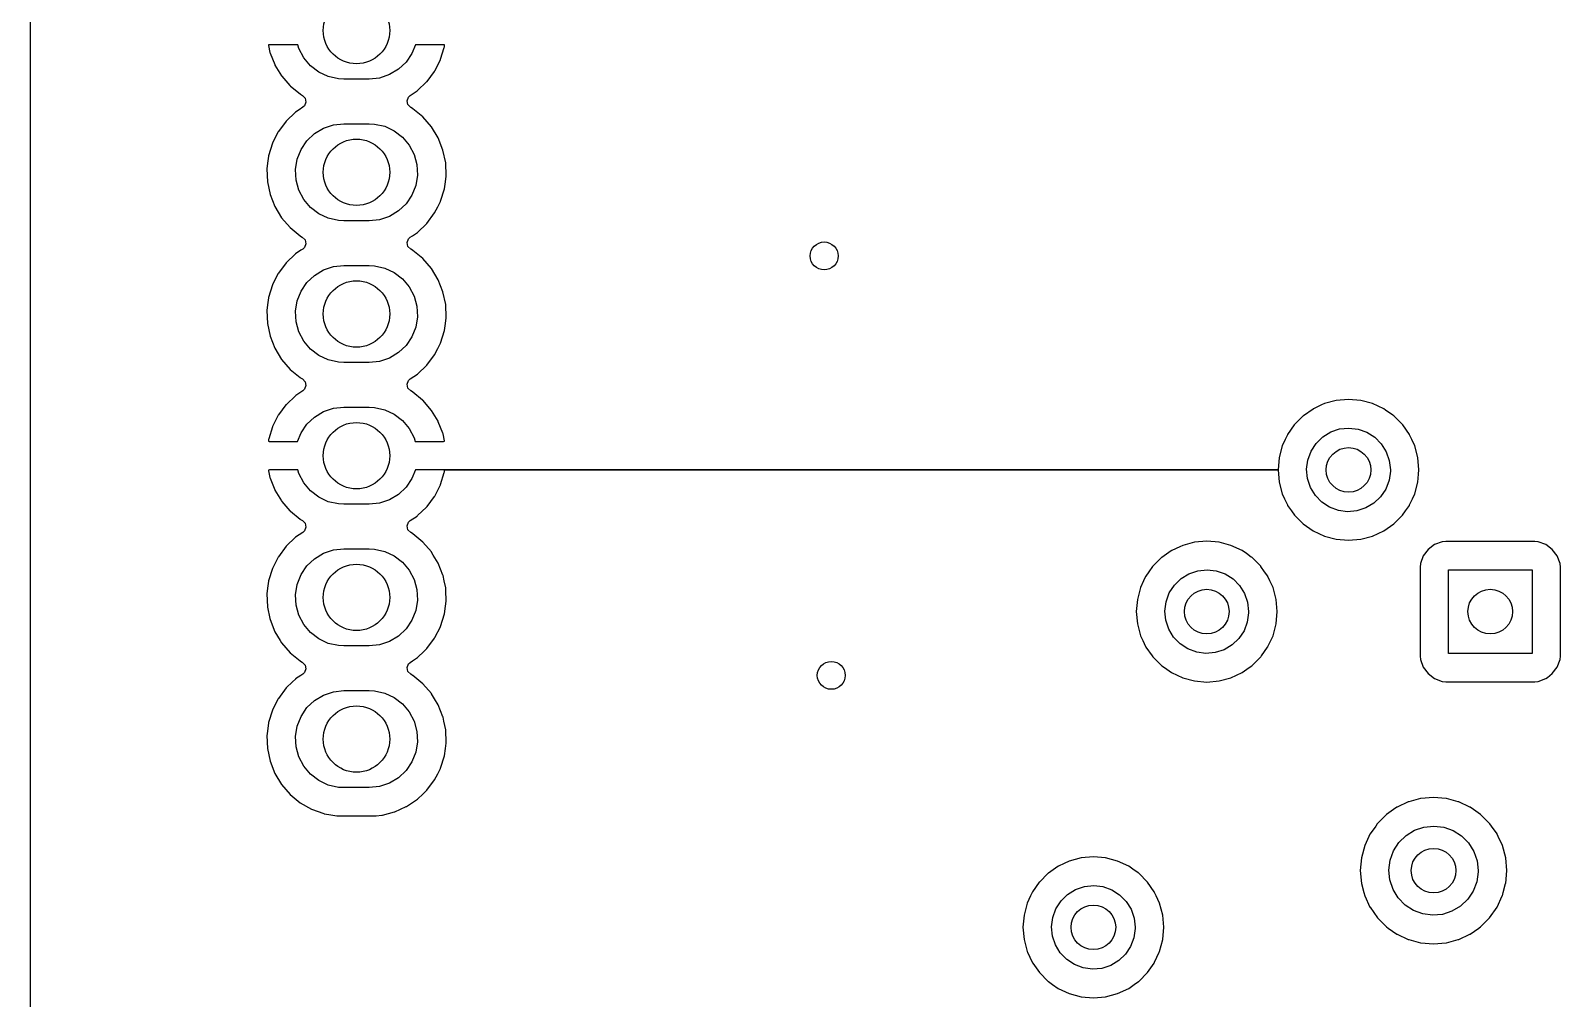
# Model space of a CAD drawing. Extents: x 83 to 134, y -229 to -45.
# Drawn here: x 83.06 to 110.48, y -143.08 to -125.73 of the extents above; entities that cross this region are included whole.
import ezdxf

# ---------------------------------------------------------------- set-up
doc = ezdxf.new("R2010")
doc.units = 0
doc.layers.add('BLACK', color=7, linetype='CONTINUOUS')

msp = doc.modelspace()

# ---------------------------------------------------------------- linework, layer by layer
at = {"layer": 'BLACK', "linetype": 'CONTINUOUS'}
for p, q in [((83.0585, -189.882), (83.0585, -45.0845)), ((87.3248, -125.988), (87.3233, -125.999)), ((87.3233, -125.999), (87.3493, -126.122)), ((87.3384, -125.984), (87.3248, -125.988)), ((87.8478, -125.984), (87.3384, -125.984)), ((87.3493, -126.122), (87.3523, -126.132)), ((87.8661, -126.05), (87.8478, -125.984)), ((87.9537, -126.216), (87.8661, -126.05)), ((89.9549, -125.984), (89.8932, -126.138)), ((90.4637, -125.984), (89.9549, -125.984)), ((90.408, -126.245), (90.4741, -126.032)), ((90.4768, -125.988), (90.4637, -125.984)), ((90.4741, -126.032), (90.4764, -126.022)), ((90.4764, -126.022), (90.479, -126.002)), ((90.479, -126.002), (90.4768, -125.988)), ((87.3523, -126.132), (87.4343, -126.34)), ((87.4343, -126.34), (87.439, -126.349)), ((87.439, -126.349), (87.5548, -126.54)), ((88.075, -126.36), (87.9537, -126.216)), ((88.2243, -126.474), (88.075, -126.36)), ((89.7875, -126.294), (89.651, -126.423)), ((89.8932, -126.138), (89.7875, -126.294)), ((90.3028, -126.454), (90.404, -126.255)), ((90.404, -126.255), (90.408, -126.245)), ((87.5548, -126.54), (87.5611, -126.549)), ((87.5611, -126.549), (87.7073, -126.717)), ((88.3946, -126.554), (88.2243, -126.474)), ((88.578, -126.595), (88.3946, -126.554)), ((88.675, -126.6), (88.578, -126.595)), ((89.125, -126.6), (88.675, -126.6)), ((89.3118, -126.58), (89.125, -126.6)), ((89.4899, -126.52), (89.3118, -126.58)), ((89.651, -126.423), (89.4899, -126.52)), ((89.9954, -126.804), (90.1569, -126.65)), ((90.1569, -126.65), (90.164, -126.642)), ((90.164, -126.642), (90.2972, -126.463)), ((90.2972, -126.463), (90.3028, -126.454)), ((87.7073, -126.717), (87.715, -126.725)), ((87.715, -126.725), (87.8875, -126.866)), ((87.8875, -126.866), (87.8963, -126.872)), ((87.8963, -126.872), (87.929, -126.891)), ((87.929, -126.891), (87.9783, -126.942)), ((87.9783, -126.942), (87.9921, -127.012)), ((89.8078, -126.988), (89.8338, -126.922)), ((89.8338, -126.922), (89.863, -126.894)), ((89.863, -126.894), (89.9872, -126.811)), ((89.9872, -126.811), (89.9954, -126.804)), ((87.8081, -127.192), (87.6388, -127.353)), ((87.8704, -127.15), (87.8081, -127.192)), ((87.937, -127.105), (87.8704, -127.15)), ((87.9662, -127.078), (87.937, -127.105)), ((87.9921, -127.012), (87.9662, -127.078)), ((89.8217, -127.057), (89.8078, -126.988)), ((89.871, -127.108), (89.8217, -127.057)), ((89.904, -127.127), (89.871, -127.108)), ((89.9086, -127.13), (89.904, -127.127)), ((89.904, -127.127), (89.904, -127.127)), ((90.0895, -127.278), (89.9086, -127.13)), ((87.6388, -127.353), (87.4992, -127.541)), ((88.149, -127.577), (88.3101, -127.48)), ((88.3101, -127.48), (88.4882, -127.42)), ((88.4882, -127.42), (88.675, -127.4)), ((88.675, -127.4), (89.125, -127.4)), ((89.125, -127.4), (89.222, -127.405)), ((89.222, -127.405), (89.4054, -127.446)), ((89.4054, -127.446), (89.5757, -127.526)), ((90.2428, -127.455), (90.0895, -127.278)), ((90.3642, -127.655), (90.2428, -127.455)), ((87.3932, -127.749), (87.3238, -127.973)), ((87.4388, -127.66), (87.3932, -127.749)), ((87.4968, -127.546), (87.4388, -127.66)), ((87.4992, -127.541), (87.4968, -127.546)), ((87.4968, -127.546), (87.4968, -127.546)), ((87.9068, -127.862), (88.0125, -127.706)), ((88.0125, -127.706), (88.149, -127.577)), ((89.5757, -127.526), (89.725, -127.64)), ((89.725, -127.64), (89.8463, -127.784)), ((90.4501, -127.872), (90.3642, -127.655)), ((87.3231, -127.978), (87.3061, -128.107)), ((87.3238, -127.973), (87.3231, -127.978)), ((87.3231, -127.978), (87.3231, -127.978)), ((87.8064, -128.221), (87.837, -128.036)), ((87.837, -128.036), (87.9068, -127.862)), ((89.8463, -127.784), (89.9339, -127.95)), ((89.9339, -127.95), (89.9838, -128.131)), ((90.4982, -128.101), (90.4501, -127.872)), ((87.3061, -128.107), (87.2931, -128.205)), ((87.2931, -128.205), (87.3018, -128.439)), ((87.8162, -128.409), (87.8064, -128.221)), ((89.9936, -128.319), (89.963, -128.504)), ((89.9838, -128.131), (89.9936, -128.319)), ((90.5069, -128.335), (90.4982, -128.101)), ((87.3018, -128.439), (87.3499, -128.668)), ((87.8661, -128.59), (87.8162, -128.409)), ((87.9537, -128.756), (87.8661, -128.59)), ((89.963, -128.504), (89.8932, -128.678)), ((90.4068, -128.79), (90.4762, -128.567)), ((90.4762, -128.567), (90.4932, -128.439)), ((90.4932, -128.439), (90.5062, -128.34)), ((90.5062, -128.34), (90.5069, -128.335)), ((90.5062, -128.34), (90.5062, -128.34)), ((87.3499, -128.668), (87.4358, -128.885)), ((88.075, -128.9), (87.9537, -128.756)), ((89.7875, -128.834), (89.651, -128.963)), ((89.8932, -128.678), (89.7875, -128.834)), ((90.3564, -128.89), (90.4044, -128.795)), ((90.4044, -128.795), (90.4068, -128.79)), ((90.4044, -128.795), (90.4044, -128.795)), ((87.4358, -128.885), (87.5572, -129.085)), ((87.5572, -129.085), (87.7105, -129.262)), ((88.2243, -129.014), (88.075, -128.9)), ((88.3946, -129.094), (88.2243, -129.014)), ((88.578, -129.135), (88.3946, -129.094)), ((88.675, -129.14), (88.578, -129.135)), ((89.125, -129.14), (88.675, -129.14)), ((89.3118, -129.12), (89.125, -129.14)), ((89.4899, -129.06), (89.3118, -129.12)), ((89.651, -128.963), (89.4899, -129.06)), ((90.1612, -129.187), (90.3008, -128.999)), ((90.3008, -128.999), (90.3564, -128.89)), ((87.7105, -129.262), (87.8914, -129.41)), ((87.8914, -129.41), (87.896, -129.413)), ((87.896, -129.413), (87.896, -129.413)), ((87.896, -129.413), (87.9285, -129.431)), ((89.8635, -129.435), (89.9049, -129.407)), ((89.9049, -129.407), (89.9919, -129.348)), ((89.9919, -129.348), (90.1612, -129.187)), ((87.9041, -129.667), (87.8081, -129.732)), ((87.9365, -129.645), (87.9041, -129.667)), ((87.9285, -129.431), (87.9778, -129.482)), ((87.9657, -129.618), (87.9365, -129.645)), ((87.9917, -129.552), (87.9657, -129.618)), ((87.9778, -129.482), (87.9917, -129.552)), ((89.8083, -129.528), (89.8343, -129.462)), ((89.8222, -129.598), (89.8083, -129.528)), ((89.8715, -129.649), (89.8222, -129.598)), ((89.8343, -129.462), (89.8635, -129.435)), ((89.904, -129.667), (89.8715, -129.649)), ((89.9086, -129.67), (89.904, -129.667)), ((89.904, -129.667), (89.904, -129.667)), ((90.0895, -129.818), (89.9086, -129.67)), ((87.6388, -129.893), (87.4992, -130.081)), ((87.8081, -129.732), (87.6388, -129.893)), ((88.3101, -130.02), (88.4882, -129.96)), ((88.4882, -129.96), (88.675, -129.94)), ((88.675, -129.94), (89.125, -129.94)), ((89.125, -129.94), (89.222, -129.945)), ((89.222, -129.945), (89.4054, -129.986)), ((90.2428, -129.995), (90.0895, -129.818)), ((87.4388, -130.2), (87.3932, -130.29)), ((87.4968, -130.086), (87.4388, -130.2)), ((87.4992, -130.081), (87.4968, -130.086)), ((87.4968, -130.086), (87.4968, -130.086)), ((88.0125, -130.246), (88.149, -130.117)), ((88.149, -130.117), (88.3101, -130.02)), ((89.4054, -129.986), (89.5757, -130.066)), ((89.5757, -130.066), (89.725, -130.18)), ((89.725, -130.18), (89.8463, -130.324)), ((90.3642, -130.195), (90.2428, -129.995)), ((90.4501, -130.412), (90.3642, -130.195)), ((87.3238, -130.513), (87.3231, -130.518)), ((87.3932, -130.29), (87.3238, -130.513)), ((87.837, -130.576), (87.9068, -130.402)), ((87.9068, -130.402), (88.0125, -130.246)), ((89.8463, -130.324), (89.9339, -130.49)), ((89.9339, -130.49), (89.9838, -130.671)), ((90.4982, -130.641), (90.4501, -130.412)), ((87.3061, -130.647), (87.2931, -130.745)), ((87.2931, -130.745), (87.3018, -130.979)), ((87.3231, -130.518), (87.3061, -130.647)), ((87.3231, -130.518), (87.3231, -130.518)), ((87.8064, -130.761), (87.837, -130.576)), ((87.8162, -130.949), (87.8064, -130.761)), ((89.9838, -130.671), (89.9936, -130.859)), ((90.5069, -130.875), (90.4982, -130.641)), ((87.3018, -130.979), (87.3499, -131.208)), ((87.8661, -131.13), (87.8162, -130.949)), ((89.963, -131.044), (89.8932, -131.218)), ((89.9936, -130.859), (89.963, -131.044)), ((90.4762, -131.107), (90.4932, -130.979)), ((90.4932, -130.979), (90.5062, -130.88)), ((90.5062, -130.88), (90.5069, -130.875)), ((90.5062, -130.88), (90.5062, -130.88)), ((87.3499, -131.208), (87.4358, -131.425)), ((87.9537, -131.296), (87.8661, -131.13)), ((88.075, -131.44), (87.9537, -131.296)), ((89.8932, -131.218), (89.7875, -131.374)), ((90.3564, -131.43), (90.4044, -131.335)), ((90.4044, -131.335), (90.4068, -131.331)), ((90.4044, -131.335), (90.4044, -131.335)), ((90.4068, -131.331), (90.4762, -131.107)), ((87.4358, -131.425), (87.5572, -131.625)), ((88.2243, -131.554), (88.075, -131.44)), ((88.3946, -131.634), (88.2243, -131.554)), ((89.4899, -131.6), (89.3118, -131.66)), ((89.651, -131.503), (89.4899, -131.6)), ((89.7875, -131.374), (89.651, -131.503)), ((90.1612, -131.727), (90.3008, -131.539)), ((90.3008, -131.539), (90.3564, -131.43)), ((87.5572, -131.625), (87.7105, -131.802)), ((87.7105, -131.802), (87.8914, -131.95)), ((88.578, -131.675), (88.3946, -131.634)), ((88.675, -131.68), (88.578, -131.675)), ((89.125, -131.68), (88.675, -131.68)), ((89.3118, -131.66), (89.125, -131.68)), ((89.9919, -131.888), (90.1612, -131.727)), ((87.8914, -131.95), (87.896, -131.953)), ((87.896, -131.953), (87.896, -131.953)), ((87.896, -131.953), (87.929, -131.972)), ((87.929, -131.972), (87.9783, -132.023)), ((87.9662, -132.158), (87.937, -132.186)), ((87.9922, -132.092), (87.9662, -132.158)), ((87.9783, -132.023), (87.9922, -132.092)), ((89.8079, -132.068), (89.8338, -132.002)), ((89.8217, -132.138), (89.8079, -132.068)), ((89.871, -132.189), (89.8217, -132.138)), ((89.8338, -132.002), (89.863, -131.975)), ((89.863, -131.975), (89.9296, -131.93)), ((89.9296, -131.93), (89.9919, -131.888)), ((87.6431, -132.43), (87.636, -132.438)), ((87.8046, -132.276), (87.6431, -132.43)), ((87.8128, -132.269), (87.8046, -132.276)), ((87.937, -132.186), (87.8128, -132.269)), ((89.9037, -132.208), (89.871, -132.189)), ((89.9125, -132.214), (89.9037, -132.208)), ((90.085, -132.355), (89.9125, -132.214)), ((90.0927, -132.363), (90.085, -132.355)), ((90.2389, -132.531), (90.0927, -132.363)), ((106.248, -132.417), (106.196, -132.441)), ((106.461, -132.36), (106.248, -132.417)), ((106.68, -132.341), (106.461, -132.36)), ((106.899, -132.36), (106.68, -132.341)), ((107.112, -132.417), (106.899, -132.36)), ((107.312, -132.51), (107.112, -132.417)), ((87.4972, -132.626), (87.396, -132.825)), ((87.5028, -132.617), (87.4972, -132.626)), ((87.636, -132.438), (87.5028, -132.617)), ((88.0125, -132.786), (88.149, -132.657)), ((88.149, -132.657), (88.3101, -132.56)), ((88.3101, -132.56), (88.4882, -132.5)), ((88.4882, -132.5), (88.675, -132.48)), ((88.675, -132.48), (89.125, -132.48)), ((89.125, -132.48), (89.222, -132.485)), ((89.222, -132.485), (89.4054, -132.526)), ((89.4054, -132.526), (89.5757, -132.606)), ((89.5757, -132.606), (89.725, -132.72)), ((90.2452, -132.54), (90.2389, -132.531)), ((90.361, -132.731), (90.2452, -132.54)), ((105.868, -132.636), (105.712, -132.792)), ((105.872, -132.633), (105.868, -132.636)), ((106.044, -132.513), (105.872, -132.633)), ((105.872, -132.633), (105.872, -132.633)), ((106.048, -132.51), (106.044, -132.513)), ((106.044, -132.513), (106.044, -132.513)), ((106.053, -132.508), (106.048, -132.51)), ((106.196, -132.441), (106.053, -132.508)), ((106.053, -132.508), (106.053, -132.508)), ((107.342, -132.531), (107.312, -132.51)), ((107.477, -132.626), (107.342, -132.531)), ((107.492, -132.636), (107.477, -132.626)), ((107.648, -132.792), (107.492, -132.636)), ((87.392, -132.835), (87.3259, -133.048)), ((87.396, -132.825), (87.392, -132.835)), ((87.8451, -133.096), (87.9068, -132.942)), ((87.9068, -132.942), (88.0125, -132.786)), ((89.725, -132.72), (89.8463, -132.864)), ((89.8463, -132.864), (89.9339, -133.03)), ((90.3657, -132.74), (90.361, -132.731)), ((90.4477, -132.948), (90.3657, -132.74)), ((90.4507, -132.958), (90.4477, -132.948)), ((90.4767, -133.081), (90.4507, -132.958)), ((105.584, -132.977), (105.546, -133.057)), ((105.586, -132.972), (105.584, -132.977)), ((105.584, -132.977), (105.584, -132.977)), ((105.589, -132.968), (105.586, -132.972)), ((105.709, -132.796), (105.589, -132.968)), ((105.712, -132.792), (105.709, -132.796)), ((105.709, -132.796), (105.709, -132.796)), ((106.218, -133.013), (106.361, -132.925)), ((106.361, -132.925), (106.519, -132.871)), ((106.519, -132.871), (106.685, -132.854)), ((106.685, -132.854), (106.851, -132.874)), ((106.851, -132.874), (107.009, -132.93)), ((107.009, -132.93), (107.15, -133.019)), ((107.651, -132.796), (107.648, -132.792)), ((107.771, -132.968), (107.651, -132.796)), ((107.651, -132.796), (107.651, -132.796)), ((107.774, -132.972), (107.771, -132.968)), ((107.776, -132.977), (107.774, -132.972)), ((107.814, -133.057), (107.776, -132.977)), ((107.776, -132.977), (107.776, -132.977)), ((87.3236, -133.058), (87.321, -133.078)), ((87.321, -133.078), (87.3232, -133.092)), ((87.3232, -133.092), (87.3363, -133.096)), ((87.3259, -133.048), (87.3236, -133.058)), ((87.3363, -133.096), (87.8451, -133.096)), ((89.9339, -133.03), (89.9522, -133.096)), ((89.9522, -133.096), (90.4616, -133.096)), ((90.4616, -133.096), (90.4752, -133.092)), ((90.4752, -133.092), (90.4767, -133.081)), ((105.493, -133.172), (105.436, -133.385)), ((105.546, -133.057), (105.493, -133.172)), ((106.008, -133.271), (106.099, -133.13)), ((106.099, -133.13), (106.218, -133.013)), ((107.15, -133.019), (107.268, -133.138)), ((107.268, -133.138), (107.356, -133.28)), ((107.867, -133.172), (107.814, -133.057)), ((107.924, -133.385), (107.867, -133.172)), ((105.436, -133.385), (105.417, -133.604)), ((105.93, -133.594), (105.951, -133.428)), ((105.951, -133.428), (106.008, -133.271)), ((107.356, -133.28), (107.411, -133.438)), ((107.411, -133.438), (107.43, -133.604)), ((107.943, -133.604), (107.924, -133.385)), ((87.3248, -133.608), (87.3233, -133.619)), ((87.3233, -133.619), (87.3493, -133.742)), ((87.3384, -133.604), (87.3248, -133.608)), ((87.8478, -133.604), (87.3384, -133.604)), ((87.3493, -133.742), (87.3523, -133.752)), ((87.3523, -133.752), (87.4343, -133.96)), ((87.8661, -133.67), (87.8478, -133.604)), ((87.9537, -133.836), (87.8661, -133.67)), ((89.8932, -133.758), (89.7875, -133.914)), ((89.9549, -133.604), (89.8932, -133.758)), ((105.417, -133.604), (89.9549, -133.604)), ((90.408, -133.865), (90.4741, -133.652)), ((90.4768, -133.608), (90.4637, -133.604)), ((90.4637, -133.604), (105.417, -133.604)), ((90.4741, -133.652), (90.4764, -133.642)), ((90.4764, -133.642), (90.479, -133.622)), ((90.479, -133.622), (90.4768, -133.608)), ((105.417, -133.604), (105.436, -133.823)), ((105.946, -133.76), (105.93, -133.594)), ((105.999, -133.919), (105.946, -133.76)), ((107.406, -133.791), (107.347, -133.947)), ((107.43, -133.625), (107.406, -133.791)), ((107.43, -133.604), (107.43, -133.625)), ((107.924, -133.823), (107.936, -133.684)), ((107.936, -133.684), (107.943, -133.604)), ((87.4343, -133.96), (87.439, -133.969)), ((87.439, -133.969), (87.5548, -134.16)), ((88.075, -133.98), (87.9537, -133.836)), ((88.2243, -134.094), (88.075, -133.98)), ((89.651, -134.043), (89.4899, -134.14)), ((89.7875, -133.914), (89.651, -134.043)), ((90.2972, -134.083), (90.3028, -134.074)), ((90.3028, -134.074), (90.404, -133.875)), ((90.404, -133.875), (90.408, -133.865)), ((105.436, -133.823), (105.493, -134.036)), ((105.493, -134.036), (105.533, -134.121)), ((106.086, -134.062), (105.999, -133.919)), ((106.202, -134.182), (106.086, -134.062)), ((107.347, -133.947), (107.255, -134.086)), ((107.827, -134.121), (107.867, -134.036)), ((107.867, -134.036), (107.924, -133.823)), ((87.5548, -134.16), (87.5611, -134.169)), ((87.5611, -134.169), (87.7073, -134.337)), ((87.7073, -134.337), (87.715, -134.345)), ((87.715, -134.345), (87.8875, -134.486)), ((88.3946, -134.174), (88.2243, -134.094)), ((88.578, -134.215), (88.3946, -134.174)), ((88.675, -134.22), (88.578, -134.215)), ((89.125, -134.22), (88.675, -134.22)), ((89.3118, -134.2), (89.125, -134.22)), ((89.4899, -134.14), (89.3118, -134.2)), ((89.9954, -134.424), (90.1569, -134.27)), ((90.1569, -134.27), (90.164, -134.262)), ((90.164, -134.262), (90.2972, -134.083)), ((105.533, -134.121), (105.584, -134.231)), ((105.584, -134.231), (105.584, -134.231)), ((105.584, -134.231), (105.586, -134.236)), ((105.586, -134.236), (105.589, -134.24)), ((105.589, -134.24), (105.589, -134.24)), ((105.589, -134.24), (105.657, -134.337)), ((105.657, -134.337), (105.712, -134.416)), ((106.342, -134.273), (106.202, -134.182)), ((106.499, -134.332), (106.342, -134.273)), ((106.664, -134.354), (106.499, -134.332)), ((106.831, -134.339), (106.664, -134.354)), ((106.99, -134.287), (106.831, -134.339)), ((107.133, -134.201), (106.99, -134.287)), ((107.255, -134.086), (107.133, -134.201)), ((107.648, -134.416), (107.703, -134.337)), ((107.703, -134.337), (107.771, -134.24)), ((107.771, -134.24), (107.774, -134.236)), ((107.771, -134.24), (107.771, -134.24)), ((107.774, -134.236), (107.776, -134.231)), ((107.776, -134.231), (107.827, -134.121)), ((107.776, -134.231), (107.776, -134.231)), ((87.8875, -134.486), (87.8963, -134.492)), ((87.8963, -134.492), (87.929, -134.511)), ((87.929, -134.511), (87.9783, -134.562)), ((87.9783, -134.562), (87.9921, -134.632)), ((89.8078, -134.608), (89.8338, -134.542)), ((89.8217, -134.677), (89.8078, -134.608)), ((89.8338, -134.542), (89.863, -134.514)), ((89.863, -134.514), (89.9872, -134.431)), ((89.9872, -134.431), (89.9954, -134.424)), ((105.712, -134.416), (105.868, -134.572)), ((105.868, -134.572), (106.048, -134.698)), ((107.312, -134.698), (107.492, -134.572)), ((107.492, -134.572), (107.648, -134.416)), ((87.8081, -134.812), (87.6388, -134.973)), ((87.8704, -134.77), (87.8081, -134.812)), ((87.937, -134.725), (87.8704, -134.77)), ((87.9662, -134.698), (87.937, -134.725)), ((87.9921, -134.632), (87.9662, -134.698)), ((89.871, -134.728), (89.8217, -134.677)), ((89.904, -134.747), (89.871, -134.728)), ((89.9086, -134.75), (89.904, -134.747)), ((89.904, -134.747), (89.904, -134.747)), ((90.0895, -134.898), (89.9086, -134.75)), ((90.2428, -135.075), (90.0895, -134.898)), ((103.921, -134.9), (103.708, -134.957)), ((104.14, -134.881), (103.921, -134.9)), ((104.359, -134.9), (104.14, -134.881)), ((104.572, -134.957), (104.359, -134.9)), ((106.048, -134.698), (106.248, -134.791)), ((106.248, -134.791), (106.461, -134.848)), ((106.461, -134.848), (106.68, -134.867)), ((106.68, -134.867), (106.899, -134.848)), ((106.899, -134.848), (107.112, -134.791)), ((107.112, -134.791), (107.312, -134.698)), ((108.36, -134.892), (108.223, -134.943)), ((108.422, -134.886), (108.36, -134.892)), ((110.018, -134.886), (108.422, -134.886)), ((110.08, -134.892), (110.018, -134.886)), ((110.217, -134.943), (110.08, -134.892)), ((87.4968, -135.166), (87.4406, -135.276)), ((87.4992, -135.161), (87.4968, -135.166)), ((87.4968, -135.166), (87.4968, -135.166)), ((87.6388, -134.973), (87.4992, -135.161)), ((88.149, -135.197), (88.3101, -135.1)), ((88.3101, -135.1), (88.4882, -135.04)), ((88.4882, -135.04), (88.675, -135.02)), ((88.675, -135.02), (89.125, -135.02)), ((89.125, -135.02), (89.222, -135.025)), ((89.222, -135.025), (89.4054, -135.066)), ((89.4054, -135.066), (89.5757, -135.146)), ((89.5757, -135.146), (89.725, -135.26)), ((90.2456, -135.079), (90.2428, -135.075)), ((90.2763, -135.13), (90.2456, -135.079)), ((90.2456, -135.079), (90.2456, -135.079)), ((90.3642, -135.275), (90.2763, -135.13)), ((103.328, -135.176), (103.172, -135.332)), ((103.332, -135.173), (103.328, -135.176)), ((103.504, -135.053), (103.332, -135.173)), ((103.332, -135.173), (103.332, -135.173)), ((103.508, -135.05), (103.504, -135.053)), ((103.504, -135.053), (103.504, -135.053)), ((103.513, -135.048), (103.508, -135.05)), ((103.656, -134.981), (103.513, -135.048)), ((103.513, -135.048), (103.513, -135.048)), ((103.708, -134.957), (103.656, -134.981)), ((104.772, -135.05), (104.572, -134.957)), ((104.851, -135.105), (104.772, -135.05)), ((104.937, -135.166), (104.851, -135.105)), ((104.952, -135.176), (104.937, -135.166)), ((105.108, -135.332), (104.952, -135.176)), ((108.019, -135.147), (107.968, -135.284)), ((108.107, -135.031), (108.019, -135.147)), ((108.223, -134.943), (108.107, -135.031)), ((110.333, -135.031), (110.217, -134.943)), ((110.421, -135.147), (110.333, -135.031)), ((110.472, -135.284), (110.421, -135.147)), ((87.3932, -135.369), (87.3238, -135.593)), ((87.4406, -135.276), (87.3932, -135.369)), ((87.9068, -135.482), (88.0125, -135.326)), ((88.0125, -135.326), (88.149, -135.197)), ((89.725, -135.26), (89.8463, -135.404)), ((89.8463, -135.404), (89.9339, -135.57)), ((90.4501, -135.492), (90.3642, -135.275)), ((103.104, -135.429), (103.046, -135.512)), ((103.169, -135.336), (103.104, -135.429)), ((103.172, -135.332), (103.169, -135.336)), ((103.169, -135.336), (103.169, -135.336)), ((103.821, -135.465), (103.979, -135.411)), ((103.979, -135.411), (104.145, -135.394)), ((104.145, -135.394), (104.311, -135.414)), ((104.311, -135.414), (104.469, -135.47)), ((105.111, -135.336), (105.108, -135.332)), ((105.176, -135.429), (105.111, -135.336)), ((105.111, -135.336), (105.111, -135.336)), ((105.234, -135.512), (105.176, -135.429)), ((107.968, -135.284), (107.962, -135.346)), ((107.962, -135.346), (107.962, -136.942)), ((108.47, -136.894), (108.47, -135.394)), ((108.47, -135.394), (109.97, -135.394)), ((109.97, -135.394), (109.97, -136.894)), ((110.478, -135.346), (110.472, -135.284)), ((110.478, -136.942), (110.478, -135.346)), ((87.3231, -135.598), (87.3061, -135.727)), ((87.3238, -135.593), (87.3231, -135.598)), ((87.3231, -135.598), (87.3231, -135.598)), ((87.8064, -135.841), (87.837, -135.656)), ((87.837, -135.656), (87.9068, -135.482)), ((89.9339, -135.57), (89.9838, -135.751)), ((90.4512, -135.498), (90.4501, -135.492)), ((90.4711, -135.592), (90.4512, -135.498)), ((90.4512, -135.498), (90.4512, -135.498)), ((90.4982, -135.721), (90.4711, -135.592)), ((90.5008, -135.792), (90.4982, -135.721)), ((102.953, -135.712), (102.896, -135.925)), ((103.008, -135.593), (102.953, -135.712)), ((103.044, -135.517), (103.008, -135.593)), ((103.046, -135.512), (103.044, -135.517)), ((103.044, -135.517), (103.044, -135.517)), ((103.468, -135.811), (103.559, -135.67)), ((103.559, -135.67), (103.678, -135.553)), ((103.678, -135.553), (103.821, -135.465)), ((104.469, -135.47), (104.61, -135.559)), ((104.61, -135.559), (104.728, -135.678)), ((104.728, -135.678), (104.816, -135.82)), ((105.236, -135.517), (105.234, -135.512)), ((105.272, -135.593), (105.236, -135.517)), ((105.236, -135.517), (105.236, -135.517)), ((105.327, -135.712), (105.272, -135.593)), ((105.384, -135.925), (105.327, -135.712)), ((87.3061, -135.727), (87.2931, -135.825)), ((87.2931, -135.825), (87.3018, -136.059)), ((87.8162, -136.029), (87.8064, -135.841)), ((89.9936, -135.939), (89.963, -136.124)), ((89.9838, -135.751), (89.9936, -135.939)), ((90.4826, -136.139), (90.5062, -135.96)), ((90.5058, -135.925), (90.5008, -135.792)), ((90.5069, -135.955), (90.5058, -135.925)), ((90.5062, -135.96), (90.5069, -135.955)), ((90.5062, -135.96), (90.5062, -135.96)), ((102.896, -135.925), (102.877, -136.144)), ((103.39, -136.134), (103.411, -135.968)), ((103.411, -135.968), (103.468, -135.811)), ((104.816, -135.82), (104.871, -135.978)), ((104.871, -135.978), (104.89, -136.144)), ((105.403, -136.144), (105.384, -135.925)), ((87.3018, -136.059), (87.3029, -136.064)), ((87.3029, -136.064), (87.3455, -136.267)), ((87.3455, -136.267), (87.3499, -136.288)), ((87.8661, -136.21), (87.8162, -136.029)), ((87.9537, -136.376), (87.8661, -136.21)), ((89.963, -136.124), (89.8932, -136.298)), ((90.4068, -136.41), (90.4762, -136.187)), ((90.4762, -136.187), (90.4819, -136.144)), ((90.4819, -136.144), (90.4826, -136.139)), ((102.877, -136.144), (102.896, -136.363)), ((103.406, -136.3), (103.39, -136.134)), ((104.89, -136.165), (104.866, -136.331)), ((104.89, -136.144), (104.89, -136.165)), ((105.384, -136.363), (105.403, -136.144)), ((87.3499, -136.288), (87.4358, -136.505)), ((87.4358, -136.505), (87.4386, -136.51)), ((87.4386, -136.51), (87.5328, -136.665)), ((88.075, -136.52), (87.9537, -136.376)), ((88.2243, -136.634), (88.075, -136.52)), ((89.7875, -136.454), (89.651, -136.583)), ((89.8932, -136.298), (89.7875, -136.454)), ((90.3055, -136.61), (90.4044, -136.415)), ((90.4044, -136.415), (90.4068, -136.41)), ((90.4044, -136.415), (90.4044, -136.415)), ((102.896, -136.363), (102.953, -136.576)), ((103.459, -136.459), (103.406, -136.3)), ((103.546, -136.602), (103.459, -136.459)), ((104.807, -136.487), (104.715, -136.626)), ((104.866, -136.331), (104.807, -136.487)), ((105.327, -136.576), (105.384, -136.363)), ((87.5328, -136.665), (87.5572, -136.705)), ((87.5572, -136.705), (87.7105, -136.882)), ((88.3946, -136.714), (88.2243, -136.634)), ((88.578, -136.755), (88.3946, -136.714)), ((88.675, -136.76), (88.578, -136.755)), ((89.125, -136.76), (88.675, -136.76)), ((89.3118, -136.74), (89.125, -136.76)), ((89.4899, -136.68), (89.3118, -136.74)), ((89.651, -136.583), (89.4899, -136.68)), ((90.0824, -136.882), (90.1612, -136.807)), ((90.1612, -136.807), (90.3008, -136.619)), ((90.3008, -136.619), (90.3055, -136.61)), ((102.953, -136.576), (102.994, -136.664)), ((102.994, -136.664), (103.044, -136.771)), ((103.044, -136.771), (103.044, -136.771)), ((103.044, -136.771), (103.046, -136.776)), ((103.046, -136.776), (103.049, -136.78)), ((103.049, -136.78), (103.049, -136.78)), ((103.049, -136.78), (103.16, -136.939)), ((103.662, -136.722), (103.546, -136.602)), ((103.802, -136.813), (103.662, -136.722)), ((103.959, -136.872), (103.802, -136.813)), ((104.593, -136.741), (104.45, -136.827)), ((104.715, -136.626), (104.593, -136.741)), ((105.12, -136.939), (105.231, -136.78)), ((105.231, -136.78), (105.234, -136.776)), ((105.231, -136.78), (105.231, -136.78)), ((105.234, -136.776), (105.236, -136.771)), ((105.236, -136.771), (105.286, -136.664)), ((105.236, -136.771), (105.236, -136.771)), ((105.286, -136.664), (105.327, -136.576)), ((87.7105, -136.882), (87.8914, -137.03)), ((87.8914, -137.03), (87.896, -137.033)), ((87.896, -137.033), (87.896, -137.033)), ((87.896, -137.033), (87.9285, -137.051)), ((87.9285, -137.051), (87.9778, -137.102)), ((89.8083, -137.148), (89.8343, -137.082)), ((89.8343, -137.082), (89.8635, -137.055)), ((89.8635, -137.055), (89.9049, -137.027)), ((89.9049, -137.027), (89.9919, -136.968)), ((89.9919, -136.968), (90.0229, -136.939)), ((90.0229, -136.939), (90.0824, -136.882)), ((103.16, -136.939), (103.172, -136.956)), ((103.172, -136.956), (103.328, -137.112)), ((104.124, -136.894), (103.959, -136.872)), ((104.291, -136.879), (104.124, -136.894)), ((104.45, -136.827), (104.291, -136.879)), ((104.952, -137.112), (105.108, -136.956)), ((105.108, -136.956), (105.117, -136.942)), ((105.117, -136.942), (105.12, -136.939)), ((107.962, -136.942), (107.968, -137.004)), ((107.968, -137.004), (108.019, -137.141)), ((109.97, -136.894), (108.47, -136.894)), ((110.421, -137.141), (110.472, -137.004)), ((110.472, -137.004), (110.478, -136.942)), ((87.8042, -137.355), (87.755, -137.403)), ((87.8081, -137.352), (87.8042, -137.355)), ((87.8042, -137.355), (87.8042, -137.355)), ((87.9041, -137.287), (87.8081, -137.352)), ((87.9365, -137.265), (87.9041, -137.287)), ((87.9657, -137.238), (87.9365, -137.265)), ((87.9917, -137.172), (87.9657, -137.238)), ((87.9778, -137.102), (87.9917, -137.172)), ((89.8222, -137.218), (89.8083, -137.148)), ((89.8715, -137.269), (89.8222, -137.218)), ((89.904, -137.287), (89.8715, -137.269)), ((89.9086, -137.29), (89.904, -137.287)), ((89.904, -137.287), (89.904, -137.287)), ((90.0895, -137.438), (89.9086, -137.29)), ((103.328, -137.112), (103.332, -137.115)), ((103.332, -137.115), (103.332, -137.115)), ((103.332, -137.115), (103.38, -137.148)), ((103.38, -137.148), (103.508, -137.238)), ((103.508, -137.238), (103.708, -137.331)), ((103.708, -137.331), (103.921, -137.388)), ((104.359, -137.388), (104.572, -137.331)), ((104.572, -137.331), (104.772, -137.238)), ((104.772, -137.238), (104.9, -137.148)), ((104.9, -137.148), (104.948, -137.115)), ((104.948, -137.115), (104.952, -137.112)), ((104.948, -137.115), (104.948, -137.115)), ((108.019, -137.141), (108.107, -137.257)), ((108.107, -137.257), (108.223, -137.345)), ((108.223, -137.345), (108.36, -137.396)), ((110.08, -137.396), (110.217, -137.345)), ((110.217, -137.345), (110.245, -137.324)), ((110.245, -137.324), (110.333, -137.257)), ((110.333, -137.257), (110.421, -137.141)), ((87.6388, -137.513), (87.4992, -137.701)), ((87.755, -137.403), (87.6388, -137.513)), ((88.149, -137.737), (88.3101, -137.64)), ((88.3101, -137.64), (88.4882, -137.58)), ((88.4882, -137.58), (88.675, -137.56)), ((88.675, -137.56), (89.125, -137.56)), ((89.125, -137.56), (89.222, -137.565)), ((89.222, -137.565), (89.4054, -137.606)), ((89.4054, -137.606), (89.5757, -137.686)), ((90.2428, -137.615), (90.0895, -137.438)), ((90.2456, -137.619), (90.2428, -137.615)), ((90.298, -137.706), (90.2456, -137.619)), ((90.2456, -137.619), (90.2456, -137.619)), ((103.921, -137.388), (104.14, -137.407)), ((104.14, -137.407), (104.359, -137.388)), ((108.36, -137.396), (108.422, -137.403)), ((108.422, -137.403), (110.018, -137.403)), ((110.018, -137.403), (110.08, -137.396)), ((87.3932, -137.909), (87.3238, -138.133)), ((87.3956, -137.905), (87.3932, -137.909)), ((87.4968, -137.706), (87.3956, -137.905)), ((87.4992, -137.701), (87.4968, -137.706)), ((87.4968, -137.706), (87.4968, -137.706)), ((87.9068, -138.022), (88.0125, -137.866)), ((88.0125, -137.866), (88.149, -137.737)), ((89.5757, -137.686), (89.725, -137.8)), ((89.725, -137.8), (89.8463, -137.944)), ((90.3642, -137.815), (90.298, -137.706)), ((90.4501, -138.032), (90.3642, -137.815)), ((87.3231, -138.138), (87.2969, -138.336)), ((87.3238, -138.133), (87.3231, -138.138)), ((87.3231, -138.138), (87.3231, -138.138)), ((87.837, -138.196), (87.9068, -138.022)), ((89.8463, -137.944), (89.9339, -138.11)), ((89.9339, -138.11), (89.9838, -138.291)), ((90.4512, -138.038), (90.4501, -138.032)), ((90.4661, -138.109), (90.4512, -138.038)), ((90.4512, -138.038), (90.4512, -138.038)), ((90.4982, -138.261), (90.4661, -138.109)), ((87.2969, -138.336), (87.2931, -138.365)), ((87.2931, -138.365), (87.3018, -138.599)), ((87.8064, -138.381), (87.837, -138.196)), ((87.8162, -138.569), (87.8064, -138.381)), ((89.9838, -138.291), (89.9936, -138.479)), ((90.5069, -138.495), (90.4982, -138.261)), ((87.3018, -138.599), (87.3499, -138.828)), ((87.8661, -138.75), (87.8162, -138.569)), ((89.963, -138.664), (89.8932, -138.838)), ((89.9936, -138.479), (89.963, -138.664)), ((90.4068, -138.951), (90.4762, -138.727)), ((90.4762, -138.727), (90.4932, -138.599)), ((90.4932, -138.599), (90.5062, -138.5)), ((90.5062, -138.5), (90.5069, -138.495)), ((90.5062, -138.5), (90.5062, -138.5)), ((87.3499, -138.828), (87.4358, -139.045)), ((87.9537, -138.916), (87.8661, -138.75)), ((88.075, -139.06), (87.9537, -138.916)), ((89.7875, -138.994), (89.651, -139.123)), ((89.8932, -138.838), (89.7875, -138.994)), ((90.3564, -139.05), (90.4044, -138.955)), ((90.4044, -138.955), (90.4068, -138.951)), ((90.4044, -138.955), (90.4044, -138.955)), ((87.4358, -139.045), (87.5572, -139.245)), ((87.5572, -139.245), (87.7105, -139.422)), ((88.2243, -139.174), (88.075, -139.06)), ((88.3946, -139.254), (88.2243, -139.174)), ((88.578, -139.295), (88.3946, -139.254)), ((89.3118, -139.28), (89.125, -139.3)), ((89.4899, -139.22), (89.3118, -139.28)), ((89.651, -139.123), (89.4899, -139.22)), ((90.1612, -139.347), (90.3008, -139.159)), ((90.3008, -139.159), (90.3564, -139.05)), ((87.7105, -139.422), (87.8914, -139.57)), ((88.675, -139.3), (88.578, -139.295)), ((89.125, -139.3), (88.675, -139.3)), ((89.7978, -139.639), (89.9919, -139.508)), ((89.9919, -139.508), (90.0063, -139.494)), ((90.0063, -139.494), (90.0824, -139.422)), ((90.0824, -139.422), (90.1612, -139.347)), ((107.75, -139.556), (107.552, -139.648)), ((107.755, -139.554), (107.75, -139.556)), ((107.75, -139.556), (107.75, -139.556)), ((107.76, -139.552), (107.755, -139.554)), ((107.971, -139.496), (107.76, -139.552)), ((107.76, -139.552), (107.76, -139.552)), ((107.976, -139.494), (107.971, -139.496)), ((107.971, -139.496), (107.971, -139.496)), ((108.204, -139.475), (107.976, -139.494)), ((108.432, -139.494), (108.204, -139.475)), ((108.437, -139.496), (108.432, -139.494)), ((108.648, -139.552), (108.437, -139.496)), ((108.437, -139.496), (108.437, -139.496)), ((108.653, -139.554), (108.648, -139.552)), ((108.648, -139.552), (108.648, -139.552)), ((108.658, -139.556), (108.653, -139.554)), ((108.856, -139.648), (108.658, -139.556)), ((108.658, -139.556), (108.658, -139.556)), ((87.8914, -139.57), (88.0947, -139.686)), ((88.0947, -139.686), (88.3146, -139.766)), ((88.3146, -139.766), (88.3198, -139.767)), ((88.3198, -139.767), (88.3198, -139.767)), ((88.3198, -139.767), (88.401, -139.781)), ((88.401, -139.781), (88.5448, -139.807)), ((88.5448, -139.807), (88.5489, -139.808)), ((88.5489, -139.808), (88.5489, -139.808)), ((88.5489, -139.808), (88.5678, -139.808)), ((88.5678, -139.808), (88.5678, -139.808)), ((88.5678, -139.808), (88.5693, -139.808)), ((88.5693, -139.808), (89.1837, -139.808)), ((89.1837, -139.808), (89.2516, -139.803)), ((89.2516, -139.803), (89.3528, -139.794)), ((89.3528, -139.794), (89.3528, -139.794)), ((89.3528, -139.794), (89.3581, -139.794)), ((89.3581, -139.794), (89.3633, -139.792)), ((89.3633, -139.792), (89.5794, -139.736)), ((89.3633, -139.792), (89.3633, -139.792)), ((89.5794, -139.736), (89.5845, -139.735)), ((89.5794, -139.736), (89.5794, -139.736)), ((89.5845, -139.735), (89.5894, -139.733)), ((89.5894, -139.733), (89.793, -139.641)), ((89.5894, -139.733), (89.5894, -139.733)), ((89.793, -139.641), (89.7978, -139.639)), ((107.36, -139.782), (107.198, -139.944)), ((107.364, -139.779), (107.36, -139.782)), ((107.486, -139.694), (107.364, -139.779)), ((107.364, -139.779), (107.364, -139.779)), ((107.547, -139.65), (107.486, -139.694)), ((107.552, -139.648), (107.547, -139.65)), ((107.552, -139.648), (107.552, -139.648)), ((108.861, -139.65), (108.856, -139.648)), ((108.856, -139.648), (108.856, -139.648)), ((108.922, -139.694), (108.861, -139.65)), ((109.044, -139.779), (108.922, -139.694)), ((109.048, -139.782), (109.044, -139.779)), ((109.044, -139.779), (109.044, -139.779)), ((109.21, -139.944), (109.048, -139.782)), ((107.167, -139.988), (107.066, -140.131)), ((107.195, -139.948), (107.167, -139.988)), ((107.198, -139.944), (107.195, -139.948)), ((107.195, -139.948), (107.195, -139.948)), ((107.711, -140.158), (107.863, -140.064)), ((107.863, -140.064), (108.032, -140.007)), ((108.032, -140.007), (108.21, -139.988)), ((108.21, -139.988), (108.387, -140.009)), ((108.387, -140.009), (108.555, -140.069)), ((108.555, -140.069), (108.705, -140.165)), ((109.213, -139.948), (109.21, -139.944)), ((109.241, -139.988), (109.213, -139.948)), ((109.213, -139.948), (109.213, -139.948)), ((109.342, -140.131), (109.241, -139.988)), ((106.97, -140.339), (106.91, -140.56)), ((107.045, -140.176), (106.97, -140.339)), ((107.064, -140.136), (107.045, -140.176)), ((107.066, -140.131), (107.064, -140.136)), ((107.064, -140.136), (107.064, -140.136)), ((107.487, -140.432), (107.584, -140.282)), ((107.584, -140.282), (107.711, -140.158)), ((108.705, -140.165), (108.831, -140.291)), ((108.831, -140.291), (108.925, -140.442)), ((109.344, -140.136), (109.342, -140.131)), ((109.363, -140.176), (109.344, -140.136)), ((109.344, -140.136), (109.344, -140.136)), ((109.438, -140.339), (109.363, -140.176)), ((109.498, -140.56), (109.438, -140.339)), ((101.583, -140.66), (101.481, -140.708)), ((101.676, -140.617), (101.583, -140.66)), ((101.889, -140.56), (101.676, -140.617)), ((102.108, -140.541), (101.889, -140.56)), ((102.327, -140.56), (102.108, -140.541)), ((102.54, -140.617), (102.327, -140.56)), ((102.74, -140.71), (102.54, -140.617)), ((106.91, -140.56), (106.891, -140.788)), ((107.404, -140.777), (107.426, -140.6)), ((107.426, -140.6), (107.487, -140.432)), ((108.925, -140.442), (108.984, -140.611)), ((108.984, -140.611), (109.004, -140.788)), ((109.517, -140.788), (109.498, -140.56)), ((101.296, -140.836), (101.14, -140.992)), ((101.3, -140.833), (101.296, -140.836)), ((101.472, -140.713), (101.3, -140.833)), ((101.3, -140.833), (101.3, -140.833)), ((101.476, -140.71), (101.472, -140.713)), ((101.472, -140.713), (101.472, -140.713)), ((101.481, -140.708), (101.476, -140.71)), ((101.481, -140.708), (101.481, -140.708)), ((102.841, -140.781), (102.74, -140.71)), ((102.851, -140.788), (102.841, -140.781)), ((102.908, -140.828), (102.851, -140.788)), ((102.92, -140.836), (102.908, -140.828)), ((103.076, -140.992), (102.92, -140.836)), ((106.891, -140.788), (106.91, -141.016)), ((107.421, -140.954), (107.404, -140.777)), ((109.004, -140.81), (108.979, -140.987)), ((109.004, -140.788), (109.004, -140.81)), ((109.498, -141.016), (109.517, -140.788)), ((101.012, -141.177), (100.981, -141.242)), ((101.014, -141.172), (101.012, -141.177)), ((101.012, -141.177), (101.012, -141.177)), ((101.017, -141.168), (101.014, -141.172)), ((101.137, -140.996), (101.017, -141.168)), ((101.14, -140.992), (101.137, -140.996)), ((101.137, -140.996), (101.137, -140.996)), ((101.646, -141.213), (101.789, -141.125)), ((101.789, -141.125), (101.947, -141.071)), ((101.947, -141.071), (102.113, -141.054)), ((102.113, -141.054), (102.279, -141.074)), ((102.279, -141.074), (102.437, -141.13)), ((102.437, -141.13), (102.578, -141.219)), ((103.079, -140.996), (103.076, -140.992)), ((103.199, -141.168), (103.079, -140.996)), ((103.079, -140.996), (103.079, -140.996)), ((103.202, -141.172), (103.199, -141.168)), ((103.204, -141.177), (103.202, -141.172)), ((103.235, -141.242), (103.204, -141.177)), ((103.204, -141.177), (103.204, -141.177)), ((106.91, -141.016), (106.912, -141.021)), ((106.912, -141.021), (106.912, -141.021)), ((106.912, -141.021), (106.954, -141.18)), ((106.954, -141.18), (106.97, -141.237)), ((107.478, -141.124), (107.421, -140.954)), ((107.57, -141.276), (107.478, -141.124)), ((108.916, -141.154), (108.817, -141.302)), ((108.979, -140.987), (108.916, -141.154)), ((109.438, -141.237), (109.454, -141.18)), ((109.454, -141.18), (109.496, -141.021)), ((109.496, -141.021), (109.498, -141.016)), ((109.496, -141.021), (109.496, -141.021)), ((100.921, -141.372), (100.864, -141.585)), ((100.981, -141.242), (100.921, -141.372)), ((101.379, -141.628), (101.436, -141.471)), ((101.436, -141.471), (101.527, -141.33)), ((101.527, -141.33), (101.646, -141.213)), ((102.578, -141.219), (102.696, -141.338)), ((102.696, -141.338), (102.784, -141.48)), ((102.784, -141.48), (102.839, -141.638)), ((103.295, -141.372), (103.235, -141.242)), ((103.352, -141.585), (103.295, -141.372)), ((106.97, -141.237), (106.972, -141.242)), ((106.972, -141.242), (106.972, -141.242)), ((106.972, -141.242), (107.064, -141.44)), ((107.064, -141.44), (107.064, -141.44)), ((107.064, -141.44), (107.066, -141.445)), ((107.066, -141.445), (107.198, -141.632)), ((107.694, -141.404), (107.57, -141.276)), ((107.843, -141.502), (107.694, -141.404)), ((108.688, -141.425), (108.534, -141.517)), ((108.817, -141.302), (108.688, -141.425)), ((109.21, -141.632), (109.342, -141.445)), ((109.342, -141.445), (109.344, -141.44)), ((109.344, -141.44), (109.436, -141.242)), ((109.344, -141.44), (109.344, -141.44)), ((109.436, -141.242), (109.438, -141.237)), ((109.436, -141.242), (109.436, -141.242)), ((100.864, -141.585), (100.845, -141.804)), ((101.358, -141.794), (101.379, -141.628)), ((102.839, -141.638), (102.858, -141.804)), ((103.371, -141.804), (103.352, -141.585)), ((107.198, -141.632), (107.36, -141.794)), ((108.01, -141.564), (107.843, -141.502)), ((108.187, -141.588), (108.01, -141.564)), ((108.365, -141.572), (108.187, -141.588)), ((108.534, -141.517), (108.365, -141.572)), ((109.048, -141.794), (109.21, -141.632)), ((100.845, -141.804), (100.864, -142.023)), ((100.864, -142.023), (100.921, -142.236)), ((101.374, -141.96), (101.358, -141.794)), ((101.427, -142.119), (101.374, -141.96)), ((102.834, -141.991), (102.775, -142.147)), ((102.858, -141.825), (102.834, -141.991)), ((102.858, -141.804), (102.858, -141.825)), ((103.295, -142.236), (103.352, -142.023)), ((103.352, -142.023), (103.371, -141.804)), ((107.36, -141.794), (107.364, -141.797)), ((107.364, -141.797), (107.364, -141.797)), ((107.364, -141.797), (107.393, -141.817)), ((107.393, -141.817), (107.547, -141.926)), ((107.547, -141.926), (107.552, -141.928)), ((107.552, -141.928), (107.552, -141.928)), ((107.552, -141.928), (107.75, -142.02)), ((107.75, -142.02), (107.755, -142.022)), ((107.755, -142.022), (107.76, -142.024)), ((107.76, -142.024), (107.76, -142.024)), ((107.76, -142.024), (107.971, -142.08)), ((108.437, -142.08), (108.648, -142.024)), ((108.648, -142.024), (108.653, -142.022)), ((108.648, -142.024), (108.648, -142.024)), ((108.653, -142.022), (108.658, -142.02)), ((108.658, -142.02), (108.856, -141.928)), ((108.856, -141.928), (108.861, -141.926)), ((108.856, -141.928), (108.856, -141.928)), ((108.861, -141.926), (109.015, -141.817)), ((109.015, -141.817), (109.023, -141.812)), ((109.023, -141.812), (109.044, -141.797)), ((109.044, -141.797), (109.048, -141.794)), ((109.044, -141.797), (109.044, -141.797)), ((100.921, -142.236), (100.927, -142.249)), ((100.927, -142.249), (101.012, -142.431)), ((101.514, -142.262), (101.427, -142.119)), ((101.63, -142.382), (101.514, -142.262)), ((102.683, -142.286), (102.561, -142.401)), ((102.775, -142.147), (102.683, -142.286)), ((103.204, -142.431), (103.289, -142.249)), ((103.289, -142.249), (103.295, -142.236)), ((107.971, -142.08), (107.971, -142.08)), ((107.971, -142.08), (107.976, -142.082)), ((107.976, -142.082), (108.204, -142.101)), ((108.204, -142.101), (108.432, -142.082)), ((108.432, -142.082), (108.437, -142.08)), ((108.437, -142.08), (108.437, -142.08)), ((101.012, -142.431), (101.012, -142.431)), ((101.012, -142.431), (101.014, -142.436)), ((101.014, -142.436), (101.017, -142.44)), ((101.017, -142.44), (101.017, -142.44)), ((101.017, -142.44), (101.02, -142.444)), ((101.02, -142.444), (101.14, -142.616)), ((101.77, -142.473), (101.63, -142.382)), ((101.927, -142.532), (101.77, -142.473)), ((102.092, -142.554), (101.927, -142.532)), ((102.259, -142.539), (102.092, -142.554)), ((102.418, -142.487), (102.259, -142.539)), ((102.561, -142.401), (102.418, -142.487)), ((103.076, -142.616), (103.196, -142.444)), ((103.196, -142.444), (103.199, -142.44)), ((103.199, -142.44), (103.202, -142.436)), ((103.199, -142.44), (103.199, -142.44)), ((103.202, -142.436), (103.204, -142.431)), ((103.204, -142.431), (103.204, -142.431)), ((101.14, -142.616), (101.296, -142.772)), ((101.296, -142.772), (101.3, -142.775)), ((101.3, -142.775), (101.3, -142.775)), ((101.3, -142.775), (101.375, -142.827)), ((101.375, -142.827), (101.476, -142.898)), ((102.74, -142.898), (102.841, -142.827)), ((102.841, -142.827), (102.916, -142.775)), ((102.916, -142.775), (102.92, -142.772)), ((102.916, -142.775), (102.916, -142.775)), ((102.92, -142.772), (103.076, -142.616)), ((101.476, -142.898), (101.676, -142.991)), ((101.676, -142.991), (101.889, -143.048)), ((101.889, -143.048), (102.108, -143.067)), ((102.108, -143.067), (102.327, -143.048)), ((102.327, -143.048), (102.54, -142.991)), ((102.54, -142.991), (102.74, -142.898))]:
    msp.add_line(p, q, dxfattribs=at)
at = {"layer": 'BLACK'}
for centre, radius in [((88.9, -125.73), 0.595), ((88.9, -128.27), 0.595), ((97.282, -129.769), 0.25), ((88.9, -130.81), 0.595), ((88.9, -133.35), 0.595), ((106.68, -133.604), 0.4), ((88.9, -135.89), 0.595), ((104.14, -136.144), 0.4), ((109.22, -136.144), 0.4), ((97.409, -137.287), 0.25), ((88.9, -138.43), 0.595), ((108.204, -140.788), 0.4), ((102.108, -141.804), 0.4)]:
    msp.add_circle(centre, radius, dxfattribs=at)

doc.saveas('drawing.dxf')
